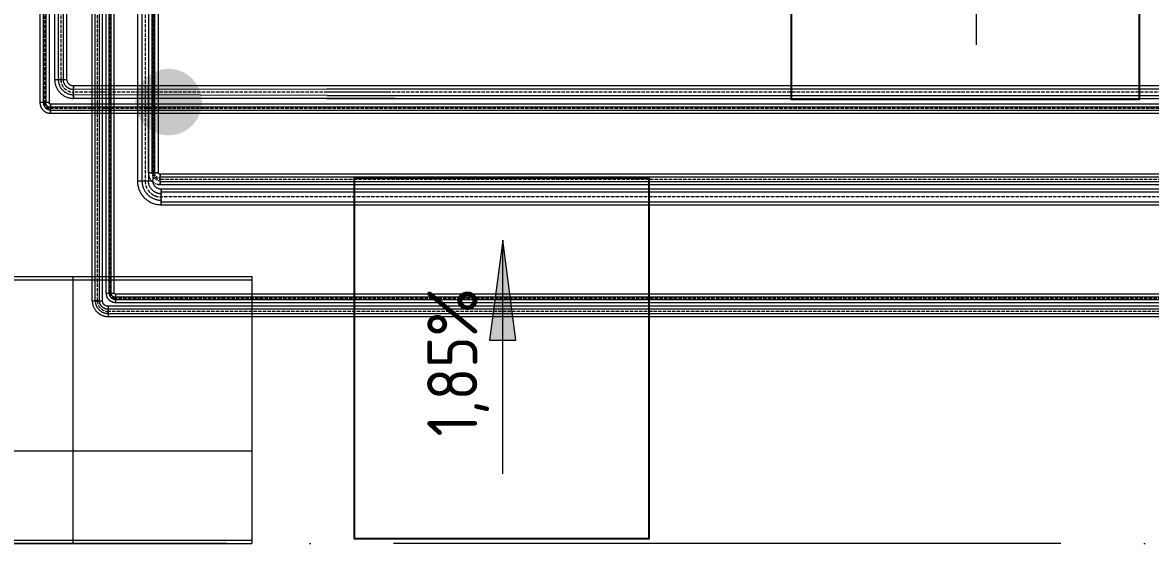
# Model space of a CAD drawing. Header units: millimetres. Extents: x -88595 to 880822, y -1054509 to -148035.
# Drawn here: x 540215 to 543596, y -247252 to -245691 of the extents above; entities that cross this region are included whole.
import ezdxf

# ---------------------------------------------------------------- set-up
doc = ezdxf.new("R2010")
doc.units = ezdxf.units.MM
for name, pattern in [('$0$ADSK_Скрыто', [6, 3, -3]), ('$1$ADSK_Скрыто', [6, 3, -3]), ('$10$ADSK_Осевая', [14, 10, -2, 0, -2]), ('$11$ADSK_Осевая', [14, 10, -2, 0, -2]), ('$4$ADSK_Скрыто', [6, 3, -3]), ('$8$ADSK_Осевая', [14, 10, -2, 0, -2]), ('ADSK_Линия сетки', [25, 20, -2.5, 0, -2.5])]:
    doc.linetypes.add(name, pattern=pattern)
for name, color, linetype, lineweight in [('Изоляция', 7, 'Continuous', 18), ('Крыша', 7, 'Continuous', 9), ('Линии', 7, 'Continuous', 9), ('Оборудование', 7, 'Continuous', 18), ('Ограждение', 7, 'Continuous', 9), ('Оси', 7, 'Continuous', 9), ('Размеры', 7, 'Continuous', 9), ('Стены внутренние', 7, 'Continuous', 18), ('Трубопровод', 7, 'Continuous', 18), ('Трубопроводы', 7, 'Continuous', 18), ('Узлы', 7, 'Continuous', 18)]:
    doc.layers.add(name, color=color, linetype=linetype, lineweight=lineweight)
doc.styles.add('GOST Common_5', font='GOST_Common.ttf', dxfattribs={"width": 0.9, "height": 5})

# ---------------------------------------------------------------- blocks, each defined once
blk = doc.blocks.new('$0$ADSK_МедьПайка_Отвод-гнутая труба - Отвод _гнутая труба_-V86-В_Координация_кровля ОВ3')
at = {"layer": 'Линии', "color": 134, "linetype": '$0$ADSK_Скрыто', "true_color": 0x00a6a6}
for p, q in [((-3.5, 31.7), (-4, 31.7)), ((-3.5, 31.7), (-4, 31.7)), ((4, 31.7), (3.5, 31.7)), ((4, 31.7), (3.5, 31.7))]:
    blk.add_line(p, q, dxfattribs=at)
at = {"layer": 'Трубопроводы', "color": 134, "true_color": 0x00a6a6, "flags": 128}
for points in [[(-31.7, -6.4), (-30.2, -6.3), (-28.7, -6.2), (-27.2, -6.1), (-25.7, -5.9), (-24.2, -5.6), (-22.7, -5.3), (-21.2, -4.9), (-19.8, -4.4), (-18.3, -3.9), (-16.9, -3.3), (-15.5, -2.7), (-14.2, -2), (-12.8, -1.3), (-11.5, -0.5), (-10.2, 0.3), (-9, 1.2), (-7.8, 2.1), (-6.6, 3.1), (-5.5, 4.1), (-4.4, 5.2), (-3.4, 6.3), (-2.4, 7.5), (-1.4, 8.7), (-0.5, 9.9), (0.3, 11.2), (1.1, 12.5), (1.9, 13.8), (2.5, 15.2), (3.2, 16.5), (3.8, 17.9), (4.3, 19.4), (4.8, 20.8), (5.2, 22.3), (5.5, 23.8), (5.8, 25.3), (6, 26.8), (6.2, 28.3), (6.3, 29.8), (6.3, 31.3), (6.3, 31.7)], [(-6.4, 31.7), (-6.4, 30.7), (-6.4, 29.7), (-6.5, 28.7), (-6.7, 27.7), (-6.9, 26.7), (-7.1, 25.7), (-7.3, 24.7), (-7.6, 23.8), (-8, 22.8), (-8.4, 21.9), (-8.8, 20.9), (-9.2, 20), (-9.7, 19.1), (-10.2, 18.3), (-10.8, 17.4), (-11.4, 16.6), (-12, 15.8), (-12.7, 15), (-13.3, 14.3), (-14.1, 13.5), (-14.8, 12.8), (-15.6, 12.2), (-16.4, 11.5), (-17.2, 10.9), (-18, 10.4), (-18.9, 9.8), (-19.8, 9.3), (-20.7, 8.9), (-21.6, 8.5), (-22.5, 8.1), (-23.5, 7.7), (-24.5, 7.4), (-25.4, 7.1), (-26.4, 6.9), (-27.4, 6.7), (-28.4, 6.6), (-29.4, 6.5), (-30.5, 6.4), (-31.5, 6.4), (-31.7, 6.3)]]:
    blk.add_lwpolyline(points, dxfattribs=at)
blk = doc.blocks.new('$0$ADSK_МедьПайка_Отвод-гнутая труба - Отвод _гнутая труба_-V77-В_Координация_кровля ОВ3')
at = {"layer": 'Линии', "color": 190, "linetype": '$0$ADSK_Скрыто', "true_color": 0x8000ff}
for p, q in [((-2.7, 15.9), (-3.1, 15.9)), ((-2.7, 15.9), (-3.1, 15.9)), ((3.1, 15.9), (2.7, 15.9)), ((3.1, 15.9), (2.7, 15.9))]:
    blk.add_line(p, q, dxfattribs=at)
at = {"layer": 'Трубопроводы', "color": 190, "true_color": 0x8000ff, "flags": 128}
for points in [[(-15.9, -3.2), (-15.1, -3.2), (-14.4, -3.1), (-13.6, -3), (-12.8, -2.9), (-12.1, -2.8), (-11.3, -2.6), (-10.6, -2.4), (-9.9, -2.2), (-9.2, -2), (-8.5, -1.7), (-7.8, -1.4), (-7.1, -1), (-6.4, -0.7), (-5.8, -0.3), (-5.1, 0.2), (-4.5, 0.6), (-3.9, 1.1), (-3.3, 1.6), (-2.8, 2.1), (-2.2, 2.6), (-1.7, 3.2), (-1.2, 3.7), (-0.7, 4.3), (-0.3, 4.9), (0.2, 5.6), (0.6, 6.2), (0.9, 6.9), (1.3, 7.6), (1.6, 8.3), (1.9, 9), (2.1, 9.7), (2.4, 10.4), (2.6, 11.1), (2.8, 11.9), (2.9, 12.6), (3, 13.4), (3.1, 14.1), (3.2, 14.9), (3.2, 15.7), (3.2, 15.9)], [(-3.2, 15.9), (-3.2, 15.4), (-3.2, 14.9), (-3.3, 14.4), (-3.3, 13.9), (-3.4, 13.4), (-3.5, 12.9), (-3.7, 12.4), (-3.8, 11.9), (-4, 11.4), (-4.2, 10.9), (-4.4, 10.5), (-4.6, 10), (-4.9, 9.6), (-5.1, 9.1), (-5.4, 8.7), (-5.7, 8.3), (-6, 7.9), (-6.3, 7.5), (-6.7, 7.1), (-7, 6.8), (-7.4, 6.4), (-7.8, 6.1), (-8.2, 5.8), (-8.6, 5.5), (-9, 5.2), (-9.4, 4.9), (-9.9, 4.7), (-10.3, 4.4), (-10.8, 4.2), (-11.3, 4), (-11.8, 3.9), (-12.2, 3.7), (-12.7, 3.6), (-13.2, 3.5), (-13.7, 3.4), (-14.2, 3.3), (-14.7, 3.2), (-15.2, 3.2), (-15.7, 3.2), (-15.9, 3.2)]]:
    blk.add_lwpolyline(points, dxfattribs=at)
blk = doc.blocks.new('$0$ADSK_МедьПайка_Отвод-гнутая труба - Отвод _гнутая труба_-V92-В_Координация_кровля ОВ3')
at = {"layer": 'Линии', "color": 190, "linetype": '$0$ADSK_Скрыто', "true_color": 0x8000ff}
for p, q in [((-15.9, 3.2), (-15.9, -3.2)), ((-15.9, 3.2), (-15.9, -3.2)), ((-2.7, 15.9), (-3.1, 15.9)), ((-2.7, 15.9), (-3.1, 15.9)), ((0, 15.9), (-0.3, 15.9)), ((0, 15.9), (-0.3, 15.9)), ((3.1, 15.9), (2.7, 15.9)), ((3.1, 15.9), (2.7, 15.9))]:
    blk.add_line(p, q, dxfattribs=at)
at = {"layer": 'Линии', "color": 190, "linetype": '$0$ADSK_Скрыто', "true_color": 0x8000ff, "flags": 128}
for points in [[(-15.9, -3.2), (-15.1, -3.2), (-14.4, -3.1), (-13.6, -3), (-12.8, -2.9), (-12.1, -2.8), (-11.3, -2.6), (-10.6, -2.4), (-9.9, -2.2), (-9.2, -2), (-8.5, -1.7), (-7.8, -1.4), (-7.1, -1), (-6.4, -0.7), (-5.8, -0.3), (-5.1, 0.2), (-4.5, 0.6), (-3.9, 1.1), (-3.3, 1.6), (-2.8, 2.1), (-2.2, 2.6), (-1.7, 3.2), (-1.2, 3.7), (-0.7, 4.3), (-0.3, 4.9), (0.2, 5.6), (0.6, 6.2), (0.9, 6.9), (1.3, 7.6), (1.6, 8.3), (1.9, 9), (2.1, 9.7), (2.4, 10.4), (2.6, 11.1), (2.8, 11.9), (2.9, 12.6), (3, 13.4), (3.1, 14.1), (3.2, 14.9)], [(-3.2, 14.9), (-3.3, 14.4), (-3.3, 13.9), (-3.4, 13.4), (-3.5, 12.9), (-3.7, 12.4), (-3.8, 11.9), (-4, 11.4), (-4.2, 10.9), (-4.4, 10.5), (-4.6, 10), (-4.9, 9.6), (-5.1, 9.1), (-5.4, 8.7), (-5.7, 8.3), (-6, 7.9), (-6.3, 7.5), (-6.7, 7.1), (-7, 6.8), (-7.4, 6.4), (-7.8, 6.1), (-8.2, 5.8), (-8.6, 5.5), (-9, 5.2), (-9.4, 4.9), (-9.9, 4.7), (-10.3, 4.4), (-10.8, 4.2), (-11.3, 4), (-11.8, 3.9), (-12.2, 3.7), (-12.7, 3.6), (-13.2, 3.5), (-13.7, 3.4), (-14.2, 3.3), (-14.7, 3.2), (-15.2, 3.2), (-15.7, 3.2), (-15.9, 3.2)]]:
    blk.add_lwpolyline(points, dxfattribs=at)
at = {"layer": 'Трубопроводы', "color": 190, "true_color": 0x8000ff, "flags": 128}
for points in [[(-3.2, 15.9), (-3.2, 15.4), (-3.2, 14.9)], [(3.2, 14.9), (3.2, 15.7), (3.2, 15.9)]]:
    blk.add_lwpolyline(points, dxfattribs=at)
blk = doc.blocks.new('$0$ADSK_МедьПайка_Отвод-гнутая труба - Отвод _гнутая труба_-V41-В_Координация_3 этаж ОВ3')
at = {"layer": 'Трубопроводы', "color": 134, "true_color": 0x00a6a6}
for p, q in [((-31.7, 6.4), (-31.7, -6.3)), ((-31.7, 6.4), (-31.7, -6.3)), ((6.4, 31.8), (-6.3, 31.8)), ((6.4, 31.8), (-6.3, 31.8))]:
    blk.add_line(p, q, dxfattribs=at)
at = {"layer": 'Трубопроводы', "color": 134, "true_color": 0x00a6a6, "flags": 128}
for points in [[(-31.7, -6.3), (-30.2, -6.3), (-28.7, -6.2), (-27.2, -6.1), (-25.7, -5.9), (-24.2, -5.6), (-22.7, -5.3), (-21.2, -4.9), (-19.8, -4.4), (-18.3, -3.9), (-16.9, -3.3), (-15.5, -2.7), (-14.2, -2), (-12.8, -1.3), (-11.5, -0.5), (-10.2, 0.3), (-9, 1.2), (-7.8, 2.1), (-6.6, 3.1), (-5.5, 4.1), (-4.4, 5.2), (-3.4, 6.3), (-2.4, 7.5), (-1.4, 8.7), (-0.5, 9.9), (0.3, 11.2), (1.1, 12.5), (1.9, 13.8), (2.5, 15.2), (3.2, 16.5), (3.8, 17.9), (4.3, 19.4), (4.8, 20.8), (5.2, 22.3), (5.5, 23.8), (5.8, 25.3), (6, 26.8), (6.2, 28.3), (6.3, 29.8), (6.3, 31.3), (6.4, 31.8)], [(-6.3, 31.8), (-6.4, 30.7), (-6.4, 29.7), (-6.5, 28.7), (-6.7, 27.7), (-6.9, 26.7), (-7.1, 25.7), (-7.3, 24.7), (-7.6, 23.8), (-8, 22.8), (-8.4, 21.9), (-8.8, 20.9), (-9.2, 20), (-9.7, 19.1), (-10.2, 18.3), (-10.8, 17.4), (-11.4, 16.6), (-12, 15.8), (-12.7, 15), (-13.3, 14.3), (-14.1, 13.5), (-14.8, 12.8), (-15.6, 12.2), (-16.4, 11.5), (-17.2, 10.9), (-18, 10.4), (-18.9, 9.8), (-19.8, 9.3), (-20.7, 8.9), (-21.6, 8.5), (-22.5, 8.1), (-23.5, 7.7), (-24.5, 7.4), (-25.4, 7.1), (-26.4, 6.9), (-27.4, 6.7), (-28.4, 6.6), (-29.4, 6.5), (-30.5, 6.4), (-31.5, 6.4), (-31.7, 6.4)]]:
    blk.add_lwpolyline(points, dxfattribs=at)
blk = doc.blocks.new('$0$ADSK_МедьПайка_Отвод-гнутая труба - Отвод _гнутая труба_-V44-В_Координация_3 этаж ОВ3')
at = {"layer": 'Трубопроводы', "color": 190, "true_color": 0x8000ff}
for p, q in [((-15.9, 3.2), (-15.9, -3.2)), ((-15.9, 3.2), (-15.9, -3.2)), ((3.2, 15.9), (-3.2, 15.9)), ((3.2, 15.9), (-3.2, 15.9))]:
    blk.add_line(p, q, dxfattribs=at)
at = {"layer": 'Трубопроводы', "color": 190, "true_color": 0x8000ff, "flags": 128}
for points in [[(-15.9, -3.2), (-15.1, -3.2), (-14.4, -3.1), (-13.6, -3), (-12.8, -2.9), (-12.1, -2.8), (-11.3, -2.6), (-10.6, -2.4), (-9.9, -2.2), (-9.2, -2), (-8.5, -1.7), (-7.8, -1.4), (-7.1, -1), (-6.4, -0.7), (-5.8, -0.3), (-5.1, 0.2), (-4.5, 0.6), (-3.9, 1.1), (-3.3, 1.6), (-2.8, 2.1), (-2.2, 2.6), (-1.7, 3.2), (-1.2, 3.7), (-0.7, 4.3), (-0.3, 4.9), (0.2, 5.6), (0.6, 6.2), (0.9, 6.9), (1.3, 7.6), (1.6, 8.3), (1.9, 9), (2.1, 9.7), (2.4, 10.4), (2.6, 11.1), (2.8, 11.9), (2.9, 12.6), (3, 13.4), (3.1, 14.1), (3.2, 14.9), (3.2, 15.7), (3.2, 15.9)], [(-3.2, 15.9), (-3.2, 15.4), (-3.2, 14.9), (-3.3, 14.4), (-3.3, 13.9), (-3.4, 13.4), (-3.5, 12.9), (-3.7, 12.4), (-3.8, 11.9), (-4, 11.4), (-4.2, 10.9), (-4.4, 10.5), (-4.6, 10), (-4.9, 9.6), (-5.1, 9.1), (-5.4, 8.7), (-5.7, 8.3), (-6, 7.9), (-6.3, 7.5), (-6.7, 7.1), (-7, 6.8), (-7.4, 6.4), (-7.8, 6.1), (-8.2, 5.8), (-8.6, 5.5), (-9, 5.2), (-9.4, 4.9), (-9.9, 4.7), (-10.3, 4.4), (-10.8, 4.2), (-11.3, 4), (-11.8, 3.9), (-12.2, 3.7), (-12.7, 3.6), (-13.2, 3.5), (-13.7, 3.4), (-14.2, 3.3), (-14.7, 3.2), (-15.2, 3.2), (-15.7, 3.2), (-15.9, 3.2)]]:
    blk.add_lwpolyline(points, dxfattribs=at)
blk = doc.blocks.new('Кровля')
at = {"layer": 'Ограждение'}
h = blk.add_hatch(dxfattribs=at)
h.set_pattern_fill('FP_53', color=256, style=0, pattern_type=2)
h.set_pattern_definition([(0, (548766.5, 672262.3), (0, 424.264), []), (90, (548766.5, 672262.3), (-600, 4e-14), [])])
h.paths.add_polyline_path([(553034.5, 679975.5), (553170.1, 679975.5), (553170.1, 679985.5), (549677.7, 679985.5), (549677.7, 679975.5), (552670.5, 679975.5)])
h = blk.add_hatch(dxfattribs=at)
h.set_pattern_fill('FP_18', color=256, style=0, pattern_type=2)
h.set_pattern_definition([(0, (548766.5, 663825.2), (0, 600), []), (90, (548766.5, 663825.2), (-600, 4e-14), [])])
h.paths.add_polyline_path([(552640.5, 679195.5), (553170.1, 679195.5), (553170.1, 679975.5), (549677.7, 679975.5), (549677.7, 679195.5), (552620.5, 679195.5)])
h = blk.add_hatch(dxfattribs=at)
h.set_pattern_fill('FP_54', color=256, style=0, pattern_type=2)
h.set_pattern_definition([(0, (548766.5, 671148.3), (0, 424.264), []), (90, (548766.5, 671148.3), (-600, 4e-14), [])])
h.paths.add_polyline_path([(551918, 679185.5), (553170.1, 679185.5), (553170.1, 679195.5), (549677.7, 679195.5), (549677.7, 679185.5), (551545.9, 679185.5)])
at = {"layer": 'Размеры'}
blk.add_hatch(color=256, dxfattribs=at).paths.add_polyline_path([(553921.6, 680094.3), (553882.1, 679794.3), (553961.1, 679794.3)])
blk.add_hatch(color=256, dxfattribs=at).paths.add_polyline_path([(553921.6, 680094.3), (553882.1, 679794.3), (553961.1, 679794.3)])
at = {"layer": 'Узлы'}
blk.add_hatch(color=256, dxfattribs=at).paths.add_polyline_path([(552920.3, 680407.8), (552946.2, 680411.2), (552970.3, 680421.2), (552991, 680437.1), (553006.9, 680457.8), (553016.9, 680481.9), (553020.3, 680507.8), (553016.9, 680533.7), (553006.9, 680557.8), (552991, 680578.5), (552970.3, 680594.4), (552946.2, 680604.4), (552920.3, 680607.8), (552894.4, 680604.4), (552870.3, 680594.4), (552849.6, 680578.5), (552833.7, 680557.8), (552823.7, 680533.7), (552820.3, 680507.8), (552823.7, 680481.9), (552833.7, 680457.8), (552849.6, 680437.1), (552870.3, 680421.2), (552894.4, 680411.2)])
at = {"layer": 'Крыша'}
for p, q in [((554788, 680517), (554788, 681557)), ((555828, 681557), (555828, 680517)), ((555828, 680517), (554788, 680517)), ((553478.4, 680280.1), (554358.4, 680280.1)), ((553478.4, 679200.1), (553478.4, 680280.1)), ((554358.4, 680280.1), (554358.4, 679200.1)), ((554358.4, 679200.1), (553478.4, 679200.1))]:
    blk.add_line(p, q, dxfattribs=at)
at = {"layer": 'Ограждение'}
for p, q in [((549677.7, 679985.5), (553170.1, 679985.5)), ((549677.7, 679975.5), (553170.1, 679975.5)), ((553170.1, 679985.5), (553170.1, 679975.5)), ((553170.1, 679975.5), (553170.1, 679195.5)), ((549677.7, 679195.5), (553170.1, 679195.5)), ((553170.1, 679195.5), (553170.1, 679185.5)), ((549677.7, 679185.5), (553170.1, 679185.5))]:
    blk.add_line(p, q, dxfattribs=at)
at = {"layer": 'Оси', "linetype": 'ADSK_Линия сетки', "ltscale": 100}
blk.add_line((580595.5, 679185.5), (508358.2, 679185.5), dxfattribs=at)
at = {"layer": 'Размеры', "lineweight": 20}
for p, q in [((555341.2, 680679.4), (555341.2, 681379.4)), ((555341.2, 680679.4), (555341.2, 681379.4)), ((553921.6, 679394.3), (553921.6, 680094.3)), ((553921.6, 679394.3), (553921.6, 680094.3))]:
    blk.add_line(p, q, dxfattribs=at)
at = {"layer": 'Размеры'}
for p, q in [((553921.6, 680094.3), (553882.1, 679794.3)), ((553921.6, 680094.3), (553882.1, 679794.3)), ((553961.1, 679794.3), (553921.6, 680094.3)), ((553961.1, 679794.3), (553921.6, 680094.3)), ((553882.1, 679794.3), (553961.1, 679794.3)), ((553882.1, 679794.3), (553961.1, 679794.3))]:
    blk.add_line(p, q, dxfattribs=at)
at = {"layer": 'Стены внутренние'}
for p, q in [((554786, 680515), (554786, 681559)), ((555830, 681559), (555830, 680515)), ((555830, 680515), (554786, 680515)), ((553476.4, 680282.1), (554360.4, 680282.1)), ((553476.4, 679198.1), (553476.4, 680282.1)), ((554360.4, 680282.1), (554360.4, 679198.1)), ((554360.4, 679198.1), (553476.4, 679198.1))]:
    blk.add_line(p, q, dxfattribs=at)
at = {"layer": 'Размеры', "style": 'GOST Common_5', "width": 0.9}
blk.add_text('1,85%%%', height=150, rotation=90, dxfattribs=at).set_placement((553845.5, 679506))
blk.add_text('1,85%%%', height=150, rotation=90, dxfattribs=at).set_placement((553845.5, 679506))

msp = doc.modelspace()

# ---------------------------------------------------------------- linework, layer by layer
at = {"layer": 'Изоляция', "color": 134, "true_color": 0x00a6a6}
for p, q in [((540424.3, -246525), (540424.3, -242797.7)), ((540433.3, -246525), (540433.3, -242797.7)), ((540446, -246525), (540446, -242797.7)), ((540455, -246525), (540455, -242797.7)), ((540559.5, -242995.2), (540559.5, -246165.8)), ((540606, -242995.2), (540606, -246165.8)), ((540311.4, -243033.5), (540311.4, -245861.7)), ((540348.4, -245861.7), (540348.4, -243033.5)), ((540573.1, -243016.4), (540573.1, -246165.8)), ((540592.4, -243016.4), (540592.4, -246165.8)), ((540311.4, -245861.7), (540347.8, -245861.7)), ((541331.1, -245881.4), (540368.2, -245881.4)), ((540368.2, -245883.3), (540368.2, -245881.9)), ((540368.2, -245883.9), (540368.2, -245885.4)), ((540368.2, -245886.9), (540368.2, -245888.3)), ((540368.2, -245890.7), (540368.2, -245888.4)), ((541127.4, -245890.4), (540368.2, -245892.3)), ((540368.2, -245895.2), (540368.2, -245891.9)), ((540368.2, -245904.1), (540368.2, -245895.9)), ((540368.2, -245908), (540368.2, -245904.8)), ((541127.4, -245909.5), (540368.2, -245907.6)), ((540368.2, -245911.5), (540368.2, -245909.3)), ((557160.3, -245881.2), (541127.4, -245881.4)), ((540368.2, -245916.1), (540368.2, -245914.5)), ((540368.2, -245918.5), (540368.2, -245916.7)), ((541331.1, -245918.5), (540368.2, -245918.5)), ((541127.4, -245918.5), (557134.4, -245918.5)), ((540559.5, -246165.8), (540605.2, -246165.8)), ((558359.2, -246190.6), (540630.9, -246190.6)), ((540630.9, -246193), (540630.9, -246191.2)), ((540630.9, -246193.8), (540630.9, -246195.6)), ((540630.9, -246197.5), (540630.9, -246199.3)), ((540630.9, -246202.2), (540630.9, -246199.4)), ((558323.3, -246199.6), (540630.9, -246199.6)), ((540630.9, -246207.9), (540630.9, -246203.8)), ((540630.9, -246219.1), (540630.9, -246208.8)), ((540630.9, -246224), (540630.9, -246220)), ((540630.9, -246228.5), (540630.9, -246225.6)), ((540630.9, -246228.2), (558330.4, -246228.2)), ((540630.9, -246234.2), (540630.9, -246232.1)), ((540630.9, -246237.2), (540630.9, -246234.9)), ((540630.9, -246237.2), (558330.4, -246237.2)), ((540424.3, -246525), (540455, -246525)), ((554721.1, -246541.4), (540471.4, -246541.4)), ((540471.4, -246541.4), (540471.4, -246572.1)), ((540471.4, -246572.1), (554721.1, -246572.1))]:
    msp.add_line(p, q, dxfattribs=at)
at = {"layer": 'Изоляция', "color": 190, "true_color": 0x8000ff}
for p, q in [((540465.6, -246501.7), (540465.6, -242831.8)), ((540474.6, -246501.7), (540474.6, -242831.8)), ((540481, -246501.7), (540481, -242831.8)), ((540490, -246501.7), (540490, -242831.8)), ((540267.4, -242963.1), (540267.4, -245931.3)), ((540277.5, -242963.1), (540277.5, -245931.3)), ((540284.7, -242963.1), (540284.7, -245931.3)), ((540294.9, -242963.1), (540294.9, -245931.3)), ((540592.3, -246141.3), (540598.6, -242961.2)), ((540603.6, -246141.3), (540607.2, -242961.2)), ((540611.7, -246141.3), (540614.3, -242961.2)), ((540623, -246141.3), (540622.5, -242961.2)), ((540294.9, -245931.3), (540267.4, -245931.3)), ((557129.1, -245935.5), (540299.1, -245935.5)), ((540299.1, -245937.3), (540299.1, -245935.5)), ((540299.1, -245939.5), (540299.1, -245942.4)), ((540299.1, -245945.7), (540299.1, -245943.3)), ((540299.1, -245952.3), (540299.1, -245946.2)), ((540299.1, -245955.2), (540299.1, -245952.8)), ((540299.1, -245957.8), (540299.1, -245956.2)), ((540299.1, -245963), (540299.1, -245961.6)), ((540299.1, -245963), (557129.1, -245963)), ((558321.1, -246145.9), (540627.7, -246145.9)), ((540627.7, -246148), (540627.7, -246145.9)), ((540627.7, -246157.3), (540627.7, -246154.6)), ((540627.7, -246160.9), (540627.7, -246157.9)), ((540627.7, -246164.7), (540627.7, -246161.3)), ((540627.7, -246167.9), (540627.7, -246165.3)), ((540627.7, -246170.8), (540627.7, -246169)), ((540627.7, -246176.6), (540627.7, -246175.1)), ((540627.7, -246176.6), (558321.1, -246176.6)), ((540465.6, -246501.7), (540490, -246501.7)), ((554737, -246505.4), (540493.7, -246505.4)), ((540493.7, -246505.4), (540493.7, -246529.8)), ((540493.7, -246529.8), (554737, -246529.8))]:
    msp.add_line(p, q, dxfattribs=at)
at = {"layer": 'Изоляция', "color": 134, "true_color": 0x00a6a6, "flags": 128}
for points in [[(540311.4, -245861.7), (540311.4, -245863.9), (540311.6, -245866.2), (540311.8, -245868.5), (540312.1, -245870.7), (540312.5, -245872.9), (540313, -245875.2), (540313.6, -245877.4), (540314.3, -245879.5), (540315, -245881.7), (540315.9, -245883.8), (540316.8, -245885.9), (540317.8, -245887.9), (540318.9, -245889.9), (540320.1, -245891.8), (540321.3, -245893.8), (540322.6, -245895.6), (540324, -245897.4), (540325.5, -245899.1), (540327, -245900.8), (540328.6, -245902.4), (540330.3, -245904), (540332, -245905.5), (540333.8, -245906.9), (540335.6, -245908.2), (540337.5, -245909.5), (540339.4, -245910.7), (540341.4, -245911.8), (540343.4, -245912.8), (540345.5, -245913.8), (540347.6, -245914.6), (540349.8, -245915.4), (540351.9, -245916.1), (540354.1, -245916.7), (540356.3, -245917.2), (540358.6, -245917.7), (540360.8, -245918), (540363.1, -245918.3), (540365.3, -245918.4), (540367.6, -245918.5), (540368.2, -245918.5)], [(540368.2, -245881.4), (540367.4, -245881.4), (540366.6, -245881.4), (540365.8, -245881.3), (540365.1, -245881.2), (540364.3, -245881.1), (540363.5, -245880.9), (540362.7, -245880.7), (540362, -245880.4), (540361.2, -245880.2), (540360.5, -245879.9), (540359.8, -245879.6), (540359.1, -245879.2), (540358.4, -245878.8), (540357.7, -245878.4), (540357, -245878), (540356.4, -245877.5), (540355.8, -245877), (540355.2, -245876.5), (540354.6, -245876), (540354, -245875.4), (540353.5, -245874.9), (540353, -245874.3), (540352.5, -245873.6), (540352, -245873), (540351.6, -245872.3), (540351.1, -245871.7), (540350.8, -245871), (540350.4, -245870.3), (540350.1, -245869.6), (540349.8, -245868.8), (540349.5, -245868.1), (540349.3, -245867.3), (540349, -245866.6), (540348.9, -245865.8), (540348.7, -245865), (540348.6, -245864.2), (540348.5, -245863.5), (540348.4, -245862.7), (540348.4, -245861.9), (540348.4, -245861.7)], [(540559.5, -246165.8), (540559.5, -246168.6), (540559.7, -246171.5), (540560, -246174.3), (540560.4, -246177.2), (540560.9, -246180), (540561.5, -246182.8), (540562.3, -246185.5), (540563.1, -246188.2), (540564, -246190.9), (540565.1, -246193.6), (540566.3, -246196.2), (540567.5, -246198.8), (540568.9, -246201.3), (540570.4, -246203.7), (540571.9, -246206.1), (540573.6, -246208.4), (540575.4, -246210.7), (540577.2, -246212.9), (540579.1, -246215), (540581.1, -246217), (540583.2, -246219), (540585.4, -246220.8), (540587.6, -246222.6), (540589.9, -246224.3), (540592.3, -246225.9), (540594.7, -246227.4), (540597.2, -246228.8), (540599.8, -246230.1), (540602.4, -246231.3), (540605, -246232.4), (540607.7, -246233.3), (540610.4, -246234.2), (540613.2, -246235), (540616, -246235.6), (540618.8, -246236.2), (540621.6, -246236.6), (540624.4, -246236.9), (540627.3, -246237.1), (540630.1, -246237.2), (540630.9, -246237.2)], [(540630.9, -246190.6), (540629.9, -246190.6), (540628.9, -246190.6), (540627.9, -246190.5), (540627, -246190.3), (540626, -246190.2), (540625, -246189.9), (540624, -246189.7), (540623.1, -246189.4), (540622.2, -246189.1), (540621.2, -246188.7), (540620.3, -246188.3), (540619.4, -246187.8), (540618.6, -246187.4), (540617.7, -246186.8), (540616.9, -246186.3), (540616.1, -246185.7), (540615.3, -246185.1), (540614.5, -246184.5), (540613.8, -246183.8), (540613.1, -246183.1), (540612.4, -246182.4), (540611.7, -246181.6), (540611.1, -246180.8), (540610.5, -246180), (540610, -246179.2), (540609.5, -246178.4), (540609, -246177.5), (540608.5, -246176.6), (540608.1, -246175.7), (540607.7, -246174.8), (540607.4, -246173.9), (540607.1, -246172.9), (540606.8, -246171.9), (540606.6, -246171), (540606.4, -246170), (540606.3, -246169), (540606.1, -246168), (540606.1, -246167), (540606, -246166), (540606, -246165.8)], [(540424.3, -246525), (540424.3, -246526.8), (540424.4, -246528.7), (540424.6, -246530.6), (540424.9, -246532.5), (540425.2, -246534.3), (540425.6, -246536.1), (540426.1, -246538), (540426.7, -246539.8), (540427.3, -246541.5), (540428, -246543.3), (540428.8, -246545), (540429.6, -246546.7), (540430.5, -246548.4), (540431.5, -246550), (540432.5, -246551.5), (540433.6, -246553.1), (540434.7, -246554.6), (540436, -246556), (540437.2, -246557.4), (540438.6, -246558.7), (540439.9, -246560), (540441.4, -246561.3), (540442.8, -246562.4), (540444.4, -246563.5), (540445.9, -246564.6), (540447.5, -246565.6), (540449.2, -246566.5), (540450.8, -246567.3), (540452.6, -246568.1), (540454.3, -246568.9), (540456.1, -246569.5), (540457.9, -246570.1), (540459.7, -246570.6), (540461.5, -246571), (540463.4, -246571.4), (540465.2, -246571.7), (540467.1, -246571.9), (540469, -246572), (540470.9, -246572.1), (540471.4, -246572.1)], [(540471.4, -246541.4), (540470.7, -246541.3), (540470.1, -246541.3), (540469.4, -246541.2), (540468.8, -246541.1), (540468.1, -246541), (540467.5, -246540.9), (540466.8, -246540.7), (540466.2, -246540.5), (540465.6, -246540.3), (540465, -246540.1), (540464.4, -246539.8), (540463.8, -246539.5), (540463.2, -246539.2), (540462.7, -246538.8), (540462.1, -246538.5), (540461.6, -246538.1), (540461.1, -246537.7), (540460.6, -246537.3), (540460.1, -246536.8), (540459.6, -246536.4), (540459.2, -246535.9), (540458.7, -246535.4), (540458.3, -246534.9), (540457.9, -246534.4), (540457.6, -246533.8), (540457.2, -246533.3), (540456.9, -246532.7), (540456.6, -246532.1), (540456.3, -246531.5), (540456.1, -246530.9), (540455.9, -246530.3), (540455.7, -246529.7), (540455.5, -246529), (540455.3, -246528.4), (540455.2, -246527.7), (540455.1, -246527.1), (540455, -246526.4), (540455, -246525.8), (540455, -246525.1), (540455, -246525)]]:
    msp.add_lwpolyline(points, dxfattribs=at)
at = {"layer": 'Изоляция', "color": 190, "true_color": 0x8000ff, "flags": 128}
for points in [[(540267.4, -245931.3), (540267.4, -245932.6), (540267.5, -245933.8), (540267.6, -245935.1), (540267.8, -245936.4), (540268, -245937.6), (540268.3, -245938.8), (540268.6, -245940.1), (540269, -245941.3), (540269.4, -245942.5), (540269.9, -245943.7), (540270.4, -245944.8)], [(540270.4, -245944.8), (540270.9, -245945.9), (540271.5, -245947.1), (540272.2, -245948.1), (540272.9, -245949.2), (540273.6, -245950.2), (540274.4, -245951.2), (540275.2, -245952.2), (540276.1, -245953.2), (540277, -245954.1), (540277.9, -245954.9), (540278.9, -245955.7), (540279.9, -245956.5), (540280.9, -245957.3), (540281.9, -245958), (540283, -245958.6), (540284.1, -245959.3), (540285.2, -245959.8), (540286.4, -245960.4), (540287.6, -245960.9), (540288.8, -245961.3), (540290, -245961.7), (540291.2, -245962), (540292.4, -245962.3), (540293.7, -245962.6), (540294.9, -245962.7), (540296.2, -245962.9), (540297.4, -245963), (540298.7, -245963), (540299.1, -245963)], [(540299.1, -245935.5), (540298.9, -245935.5), (540298.7, -245935.5), (540298.6, -245935.5), (540298.4, -245935.4), (540298.2, -245935.4), (540298.1, -245935.4), (540297.9, -245935.3), (540297.7, -245935.3), (540297.6, -245935.2), (540297.4, -245935.2), (540297.3, -245935.1), (540297.1, -245935), (540297, -245934.9), (540296.8, -245934.9), (540296.7, -245934.8), (540296.6, -245934.7), (540296.4, -245934.6), (540296.3, -245934.5), (540296.2, -245934.3), (540296.1, -245934.2), (540295.9, -245934.1), (540295.8, -245934), (540295.7, -245933.8), (540295.6, -245933.7), (540295.5, -245933.6), (540295.4, -245933.4), (540295.4, -245933.3), (540295.3, -245933.1), (540295.2, -245933), (540295.2, -245932.8), (540295.1, -245932.7), (540295, -245932.5), (540295, -245932.3), (540295, -245932.2), (540294.9, -245932), (540294.9, -245931.9), (540294.9, -245931.7), (540294.9, -245931.5), (540294.9, -245931.4), (540294.9, -245931.3)], [(540592.3, -246141.3), (540592.3, -246142.7), (540592.4, -246144.1), (540592.6, -246145.5), (540592.8, -246146.9), (540593, -246148.3), (540593.3, -246149.7), (540593.7, -246151), (540594.1, -246152.4), (540594.6, -246153.7), (540595.1, -246155), (540595.7, -246156.3), (540596.3, -246157.6)], [(540627.7, -246145.9), (540627.5, -246145.9), (540627.3, -246145.9), (540627.1, -246145.9), (540626.9, -246145.9), (540626.7, -246145.8), (540626.6, -246145.8), (540626.4, -246145.7), (540626.2, -246145.7), (540626, -246145.6), (540625.9, -246145.5), (540625.7, -246145.5), (540625.5, -246145.4), (540625.3, -246145.3), (540625.2, -246145.2), (540625, -246145.1), (540624.9, -246145), (540624.7, -246144.9), (540624.6, -246144.8), (540624.5, -246144.6), (540624.3, -246144.5), (540624.2, -246144.4), (540624.1, -246144.2), (540624, -246144.1), (540623.8, -246143.9), (540623.7, -246143.8), (540623.6, -246143.6), (540623.6, -246143.4), (540623.5, -246143.3), (540623.4, -246143.1), (540623.3, -246142.9), (540623.3, -246142.8), (540623.2, -246142.6), (540623.1, -246142.4), (540623.1, -246142.2), (540623.1, -246142), (540623, -246141.9), (540623, -246141.7), (540623, -246141.5), (540623, -246141.3), (540623, -246141.3)], [(540618.9, -246175.5), (540620.3, -246175.8), (540621.7, -246176.1), (540623.1, -246176.3), (540624.5, -246176.5), (540625.9, -246176.6), (540627.3, -246176.6), (540627.7, -246176.6)], [(540465.6, -246501.7), (540465.6, -246502.8), (540465.7, -246504), (540465.8, -246505.1), (540466, -246506.2), (540466.2, -246507.3), (540466.4, -246508.4), (540466.7, -246509.5), (540467, -246510.6), (540467.4, -246511.6), (540467.8, -246512.7), (540468.3, -246513.7), (540468.8, -246514.7), (540469.3, -246515.7), (540469.9, -246516.6), (540470.5, -246517.6), (540471.2, -246518.5), (540471.8, -246519.4), (540472.6, -246520.2), (540473.3, -246521.1), (540474.1, -246521.8), (540474.9, -246522.6), (540475.8, -246523.3), (540476.7, -246524), (540477.6, -246524.7), (540478.5, -246525.3), (540479.5, -246525.9), (540480.4, -246526.5), (540481.4, -246527), (540482.5, -246527.4), (540483.5, -246527.9), (540484.5, -246528.3), (540485.6, -246528.6), (540486.7, -246528.9), (540487.8, -246529.2), (540488.9, -246529.4), (540490, -246529.5), (540491.1, -246529.7), (540492.2, -246529.7), (540493.4, -246529.8), (540493.7, -246529.8)], [(540493.7, -246505.4), (540493.5, -246505.4), (540493.4, -246505.4), (540493.2, -246505.4), (540493.1, -246505.4), (540492.9, -246505.4), (540492.8, -246505.3), (540492.6, -246505.3), (540492.5, -246505.2), (540492.4, -246505.2), (540492.2, -246505.1), (540492.1, -246505.1), (540491.9, -246505), (540491.8, -246504.9), (540491.7, -246504.9), (540491.6, -246504.8), (540491.4, -246504.7), (540491.3, -246504.6), (540491.2, -246504.5), (540491.1, -246504.4), (540491, -246504.3), (540490.9, -246504.2), (540490.8, -246504.1), (540490.7, -246504), (540490.6, -246503.8), (540490.5, -246503.7), (540490.5, -246503.6), (540490.4, -246503.5), (540490.3, -246503.3), (540490.3, -246503.2), (540490.2, -246503.1), (540490.2, -246502.9), (540490.1, -246502.8), (540490.1, -246502.6), (540490, -246502.5), (540490, -246502.4), (540490, -246502.2), (540490, -246502.1), (540490, -246501.9), (540490, -246501.8), (540490, -246501.7)]]:
    msp.add_lwpolyline(points, dxfattribs=at)
at = {"layer": 'Линии', "color": 134, "linetype": '$1$ADSK_Скрыто', "true_color": 0x00a6a6}
for p, q in [((540347.8, -245861.7), (540348.4, -245861.7)), ((540368.2, -245881.4), (540368.2, -245881.8)), ((540368.2, -245883.2), (540368.2, -245883.9)), ((540368.2, -245883.8), (540368.2, -245883.3)), ((540368.2, -245885.4), (540368.2, -245886.9)), ((540368.2, -245886.7), (540368.2, -245885.5)), ((540368.2, -245890.7), (540368.2, -245891.8)), ((540368.2, -245891.9), (540368.2, -245890.7)), ((540368.2, -245895.2), (540368.2, -245895.8)), ((540368.2, -245895.2), (540368.2, -245895.8)), ((540368.2, -245895.9), (540368.2, -245895.2)), ((540368.2, -245904.7), (540368.2, -245904.1)), ((540368.2, -245904.2), (540368.2, -245904.8)), ((540368.2, -245904.2), (540368.2, -245904.8)), ((540368.2, -245909.2), (540368.2, -245908)), ((540368.2, -245908.1), (540368.2, -245909.2)), ((540368.2, -245914.5), (540368.2, -245911.5)), ((540368.2, -245911.7), (540368.2, -245914.6)), ((540368.2, -245916), (540368.2, -245916.8)), ((540368.2, -245916.7), (540368.2, -245916.1)), ((540605.2, -246165.8), (540606, -246165.8)), ((540630.9, -246190.6), (540630.9, -246191)), ((540630.9, -246192.8), (540630.9, -246193.8)), ((540630.9, -246193.6), (540630.9, -246193)), ((540630.9, -246195.6), (540630.9, -246197.5)), ((540630.9, -246197.3), (540630.9, -246195.7)), ((540630.9, -246202.3), (540630.9, -246203.7)), ((540630.9, -246203.8), (540630.9, -246202.3)), ((540630.9, -246207.9), (540630.9, -246208.6)), ((540630.9, -246207.9), (540630.9, -246208.7)), ((540630.9, -246208.8), (540630.9, -246208)), ((540630.9, -246219.9), (540630.9, -246219.1)), ((540630.9, -246219.2), (540630.9, -246219.9)), ((540630.9, -246219.2), (540630.9, -246220)), ((540630.9, -246225.6), (540630.9, -246224)), ((540630.9, -246224.2), (540630.9, -246225.6)), ((540630.9, -246232.1), (540630.9, -246228.5)), ((540630.9, -246228.6), (540630.9, -246232.3)), ((540630.9, -246234.1), (540630.9, -246235.1)), ((540630.9, -246234.9), (540630.9, -246234.2))]:
    msp.add_line(p, q, dxfattribs=at)
at = {"layer": 'Линии', "color": 190, "linetype": '$1$ADSK_Скрыто', "true_color": 0x8000ff}
for p, q in [((540299.1, -245937.3), (540299.1, -245939.5)), ((540299.1, -245938.5), (540299.1, -245937.3)), ((540299.1, -245939.4), (540299.1, -245937.3)), ((540299.1, -245942.4), (540299.1, -245943.2)), ((540299.1, -245943.3), (540299.1, -245942.4)), ((540299.1, -245945.7), (540299.1, -245946.1)), ((540299.1, -245946.2), (540299.1, -245945.7)), ((540299.1, -245945.8), (540299.1, -245946.1)), ((540299.1, -245952.8), (540299.1, -245952.3)), ((540299.1, -245952.4), (540299.1, -245952.7)), ((540299.1, -245952.4), (540299.1, -245952.8)), ((540299.1, -245956.1), (540299.1, -245955.2)), ((540299.1, -245955.3), (540299.1, -245956.1)), ((540299.1, -245961.6), (540299.1, -245957.8)), ((540299.1, -245957.9), (540299.1, -245961.7)), ((540592.3, -246141.3), (540623, -246141.3)), ((540611.7, -246141.3), (540592.3, -246141.3)), ((540592.8, -246141.3), (540592.3, -246141.3)), ((540623, -246141.3), (540603.6, -246141.3)), ((540623, -246141.3), (540620.9, -246141.3)), ((540627.7, -246149.3), (540627.7, -246147.9)), ((540627.7, -246154.6), (540627.7, -246147.9)), ((540627.7, -246148), (540627.7, -246154.5)), ((540627.7, -246157.3), (540627.7, -246157.8)), ((540627.7, -246157.9), (540627.7, -246157.3)), ((540627.7, -246157.4), (540627.7, -246157.8)), ((540627.7, -246160.9), (540627.7, -246161.3)), ((540627.7, -246160.9), (540627.7, -246161.3)), ((540627.7, -246164.7), (540627.7, -246165.1)), ((540627.7, -246165.2), (540627.7, -246164.7)), ((540627.7, -246164.8), (540627.7, -246165.2)), ((540627.7, -246168.9), (540627.7, -246167.9)), ((540627.7, -246168), (540627.7, -246168.9)), ((540627.7, -246175.1), (540627.7, -246170.8)), ((540627.7, -246171), (540627.7, -246175.2))]:
    msp.add_line(p, q, dxfattribs=at)
at = {"layer": 'Линии', "color": 190, "linetype": '$4$ADSK_Скрыто', "true_color": 0x8000ff, "flags": 128}
for points in [[(540297.6, -245935.2), (540297.4, -245935.2), (540297.3, -245935.1), (540297.1, -245935), (540297, -245934.9), (540296.8, -245934.9), (540296.7, -245934.8), (540296.6, -245934.7), (540296.4, -245934.6), (540296.3, -245934.5), (540296.2, -245934.3), (540296.1, -245934.2), (540295.9, -245934.1), (540295.8, -245934), (540295.7, -245933.8), (540295.6, -245933.7), (540295.5, -245933.6), (540295.4, -245933.4), (540295.4, -245933.3), (540295.3, -245933.1), (540295.2, -245933), (540295.2, -245932.8), (540295.1, -245932.7)], [(540626, -246145.6), (540625.9, -246145.5), (540625.7, -246145.5), (540625.5, -246145.4), (540625.3, -246145.3), (540625.2, -246145.2), (540625, -246145.1), (540624.9, -246145), (540624.7, -246144.9), (540624.6, -246144.8), (540624.5, -246144.6), (540624.3, -246144.5), (540624.2, -246144.4), (540624.1, -246144.2), (540624, -246144.1), (540623.8, -246143.9), (540623.7, -246143.8), (540623.6, -246143.6), (540623.6, -246143.4), (540623.5, -246143.3), (540623.4, -246143.1), (540623.3, -246142.9), (540623.3, -246142.8)], [(540596.3, -246157.6), (540597, -246158.8), (540597.7, -246160), (540598.5, -246161.2), (540599.3, -246162.4), (540600.2, -246163.5), (540601.1, -246164.6), (540602, -246165.6), (540603, -246166.6), (540604.1, -246167.6), (540605.1, -246168.5), (540606.2, -246169.4), (540607.4, -246170.2), (540608.6, -246171), (540609.8, -246171.7), (540611, -246172.4), (540612.3, -246173.1), (540613.5, -246173.7), (540614.9, -246174.2), (540616.2, -246174.7), (540617.5, -246175.1), (540618.9, -246175.5)]]:
    msp.add_lwpolyline(points, dxfattribs=at)
at = {"layer": 'Трубопровод', "color": 134, "true_color": 0x00a6a6}
for p, q in [((540322.2, -243033.5), (540322.2, -245861.7)), ((540337.6, -245861.7), (540337.6, -243033.5)), ((557134.1, -245890.4), (541127.4, -245890.4)), ((541127.4, -245909.5), (557134.4, -245909.5)), ((554721.1, -246550.4), (540471.4, -246550.4)), ((540471.4, -246563.1), (554721.1, -246563.1))]:
    msp.add_line(p, q, dxfattribs=at)
at = {"layer": 'Трубопровод', "color": 134, "linetype": '$10$ADSK_Осевая', "true_color": 0x00a6a6}
for p, q in [((540329.9, -243033.5), (540329.9, -245861.7)), ((541312.6, -245900), (540368.2, -245900)), ((557152.9, -245900), (541127.4, -245900)), ((558330.7, -246213.8), (540630.9, -246213.9)), ((554721.1, -246556.7), (540471.4, -246556.7))]:
    msp.add_line(p, q, dxfattribs=at)
at = {"layer": 'Трубопровод', "color": 190, "true_color": 0x8000ff}
for p, q in [((557129.1, -245944.5), (540299.1, -245944.5)), ((540299.1, -245954), (557129.1, -245954)), ((558321.1, -246154.9), (540627.7, -246154.9)), ((540627.7, -246167.6), (558321.1, -246167.6)), ((554737, -246514.4), (540493.7, -246514.4)), ((540493.7, -246520.8), (554737, -246520.8))]:
    msp.add_line(p, q, dxfattribs=at)
at = {"layer": 'Трубопровод', "color": 190, "linetype": '$10$ADSK_Осевая', "true_color": 0x8000ff}
for p, q in [((557129.1, -245949.3), (540299.1, -245949.3)), ((558321.1, -246161.3), (540627.7, -246161.3)), ((547069.4, -246517.6), (540493.7, -246517.6))]:
    msp.add_line(p, q, dxfattribs=at)
at = {"layer": 'Трубопроводы', "color": 134, "linetype": '$8$ADSK_Осевая', "true_color": 0x00a6a6}
msp.add_line((540439.6, -246525), (540439.6, -242797.7), dxfattribs=at)
at = {"layer": 'Трубопроводы', "color": 190, "linetype": '$8$ADSK_Осевая', "true_color": 0x8000ff}
msp.add_line((540477.8, -246501.7), (540477.8, -242831.8), dxfattribs=at)
at = {"layer": 'Трубопроводы', "color": 190, "linetype": '$11$ADSK_Осевая', "true_color": 0x8000ff}
for p, q in [((540281.1, -242963.1), (540281.1, -245931.3)), ((540607.7, -246141.3), (540610.3, -242961.2))]:
    msp.add_line(p, q, dxfattribs=at)
at = {"layer": 'Трубопроводы', "color": 134, "linetype": '$11$ADSK_Осевая', "true_color": 0x00a6a6}
msp.add_line((540582.8, -243031.2), (540582.8, -246165.8), dxfattribs=at)
for centre, radius in [((540368.2, -245861.7), 38.3), ((540630.9, -246165.8), 48.2)]:
    msp.add_arc(centre, radius, 180, 270, dxfattribs=at)
at = {"layer": 'Трубопроводы', "color": 190, "linetype": '$11$ADSK_Осевая', "true_color": 0x8000ff}
for centre, radius in [((540299.1, -245931.3), 17.9), ((540627.7, -246141.3), 20)]:
    msp.add_arc(centre, radius, 180, 270, dxfattribs=at)
at = {"layer": 'Трубопроводы', "color": 190, "linetype": '$8$ADSK_Осевая', "true_color": 0x8000ff}
msp.add_arc((540493.7, -246501.7), 15.9, 180, 270, dxfattribs=at)
at = {"layer": 'Трубопроводы', "color": 134, "linetype": '$8$ADSK_Осевая', "true_color": 0x00a6a6}
msp.add_arc((540471.4, -246525), 31.8, 180, 270, dxfattribs=at)

# ---------------------------------------------------------------- block references
at = {"layer": 'Линии', "color": 134, "linetype": '$0$ADSK_Скрыто', "true_color": 0x00a6a6, "rotation": 270}
for p, xscale, yscale, zscale in [((540329.9, -245900), 1.206840390835166, 1.206840390835166, 1.206840390835166), ((540582.8, -246213.9), 1.516938110698985, 1.516938110698985, 1.516938110698985)]:
    msp.add_blockref('$0$ADSK_МедьПайка_Отвод-гнутая труба - Отвод _гнутая труба_-V86-В_Координация_кровля ОВ3', p, dxfattribs=dict(at, xscale=xscale, yscale=yscale, zscale=zscale))
at = {"layer": 'Линии', "color": 190, "linetype": '$0$ADSK_Скрыто', "true_color": 0x8000ff, "rotation": 270}
for name, p, xscale, yscale, zscale in [('$0$ADSK_МедьПайка_Отвод-гнутая труба - Отвод _гнутая труба_-V77-В_Координация_кровля ОВ3', (540281.1, -245949.3), 1.130184804932679, 1.130184804932679, 1.130184804932679), ('$0$ADSK_МедьПайка_Отвод-гнутая труба - Отвод _гнутая труба_-V92-В_Координация_кровля ОВ3', (540607.7, -246161.3), 1.260780287486825, 1.260780287486825, 1.260780287486825)]:
    msp.add_blockref(name, p, dxfattribs=dict(at, xscale=xscale, yscale=yscale, zscale=zscale))
at = {"layer": 'Оборудование', "color": 5, "true_color": 0x0000ff}
msp.add_blockref('Кровля', (-12267.3, -926437.4), dxfattribs=at)
at = {"layer": 'Трубопроводы', "color": 190, "true_color": 0x8000ff, "rotation": 270}
msp.add_blockref('$0$ADSK_МедьПайка_Отвод-гнутая труба - Отвод _гнутая труба_-V44-В_Координация_3 этаж ОВ3', (540477.8, -246517.6), dxfattribs=at)
at = {"layer": 'Трубопроводы', "color": 134, "true_color": 0x00a6a6, "rotation": 270}
msp.add_blockref('$0$ADSK_МедьПайка_Отвод-гнутая труба - Отвод _гнутая труба_-V41-В_Координация_3 этаж ОВ3', (540439.6, -246556.7), dxfattribs=at)

doc.saveas('drawing.dxf')
